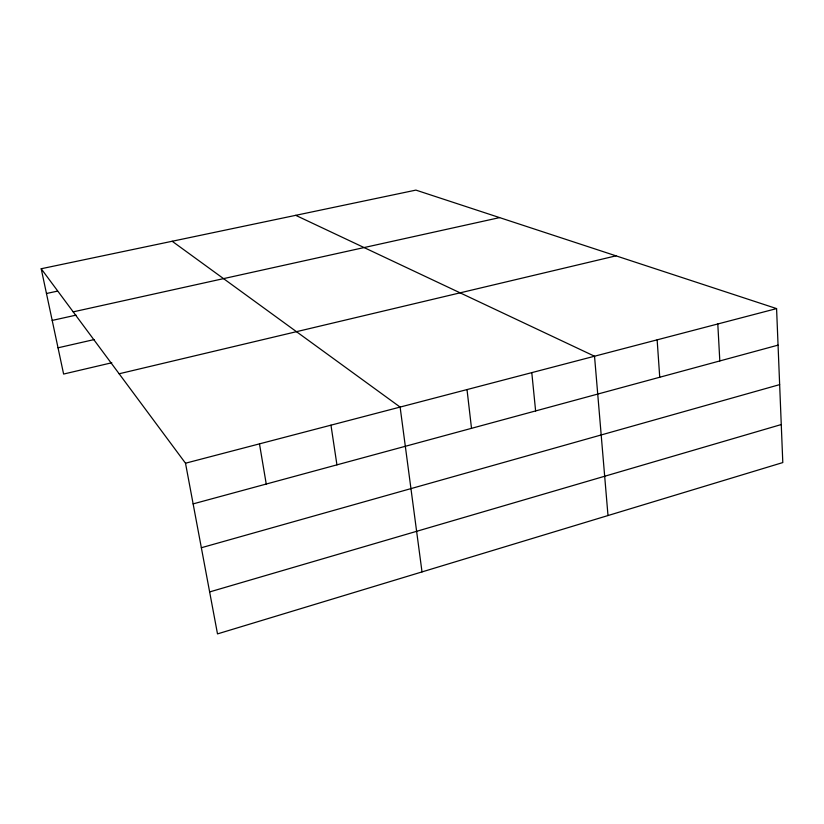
<?xml version="1.0" encoding="UTF-8"?>
<svg xmlns="http://www.w3.org/2000/svg" width="824" height="824" viewBox="0 0 824 824"><rect width="100%" height="100%" fill="white"/><g stroke="black" fill="none" stroke-linecap="round" stroke-linejoin="round"><path stroke-width="1.24" d="M209.636 591.931L781.265 424.545M201.355 547.733L779.648 384.623M193.125 503.886L778.052 345.132M185.503 463.212L776.579 308.598L782.8 462.563L217.505 633.893L185.503 463.212L41.2 268.748L415.904 190.107L776.579 308.598M119.14 373.777L615.971 255.842M111.817 362.756L63.613 374.055L41.2 268.748M58.03 347.81L94.111 339.581M52.2 320.423L76.024 315.139M73.192 311.863L499.602 217.608M46.474 293.498L57.526 291.119M295.723 215.332L594.526 356.226L607.999 515.536M172.175 241.257L400.114 407.077L422.012 571.908M259.478 443.868L266.245 484.038M330.97 425.163L336.934 464.849M467.012 389.577L471.513 428.326M531.789 372.633L535.621 410.929M657.14 339.849L659.736 377.238M717.797 323.976L719.816 360.933"/></g></svg>
